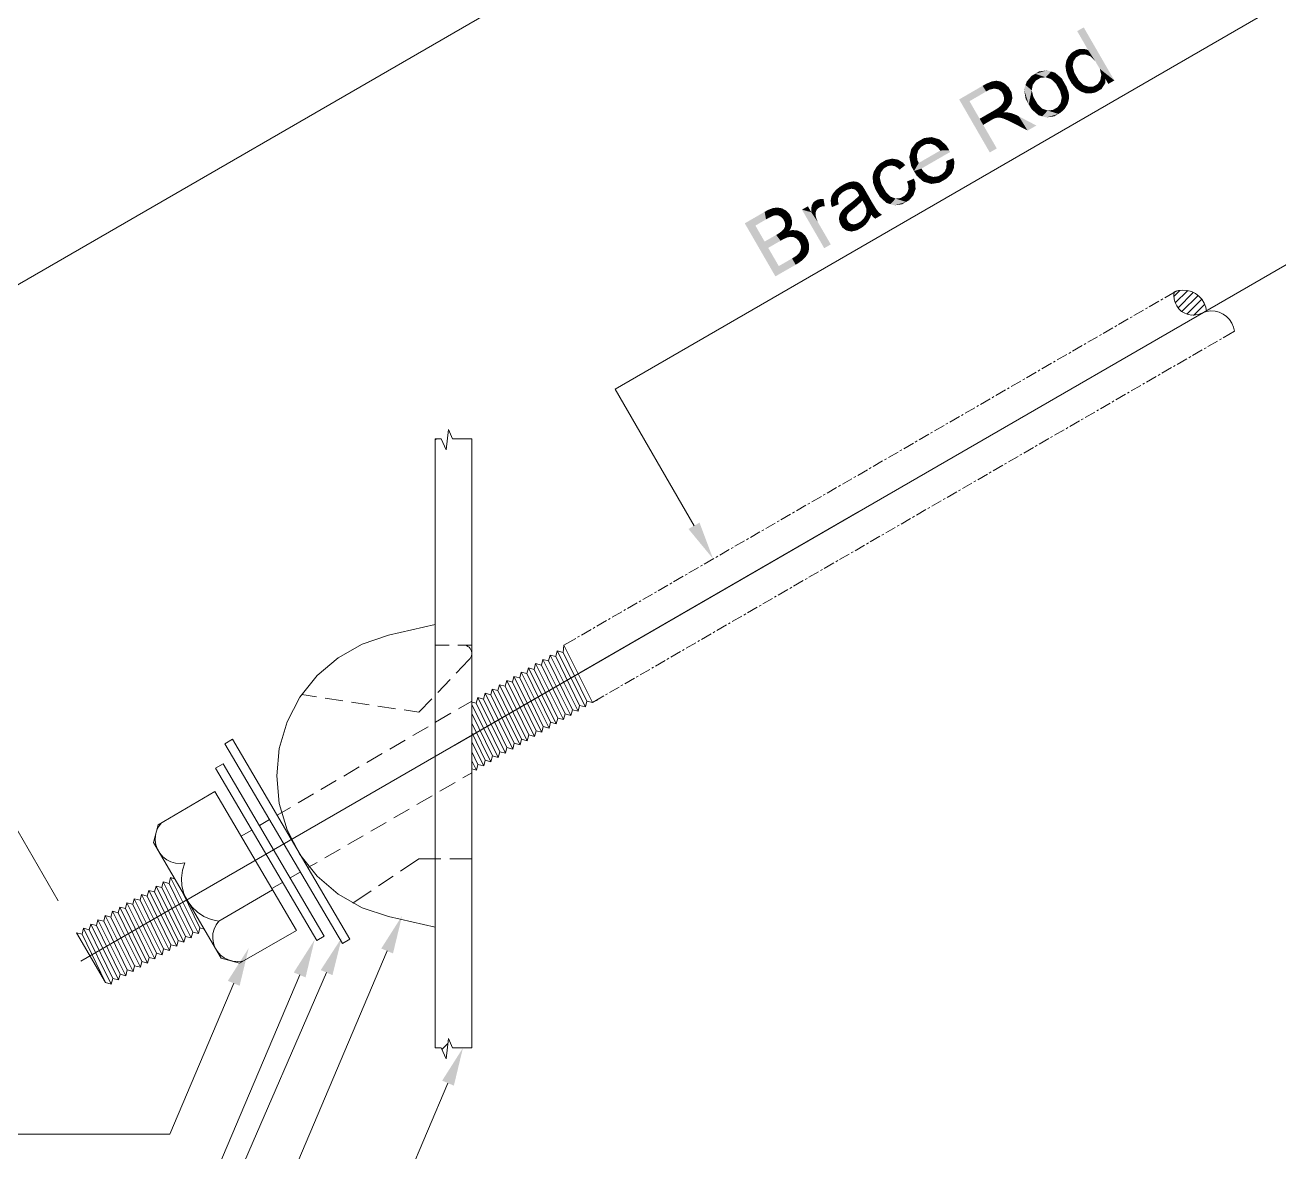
# Model space of a CAD drawing. Header units: millimetres. Extents: x 2 to 579, y 1 to 405.
# Drawn here: x 197.23 to 214.92, y 103.75 to 119.64 of the extents above; entities that cross this region are included whole.
import ezdxf

# ---------------------------------------------------------------- set-up
doc = ezdxf.new("R2010")
doc.units = ezdxf.units.MM
doc.linetypes.add('XKITLINE00', pattern=[0])
doc.layers.add('LinkedObject', color=7, linetype='Continuous', lineweight=0)

# ---------------------------------------------------------------- blocks, each defined once
blk = doc.blocks.new('*A4')
at = {"layer": 'LinkedObject'}
for color, points in [(7, [(212.162, 119.604), (212.225, 119.282), (212.07, 119.551)]), (7, [(212.162, 119.604), (212.326, 119.126), (212.225, 119.282)]), (7, [(212.326, 119.126), (212.162, 119.604), (212.594, 118.856)]), (7, [(211.999, 119.251), (212.055, 119.182), (211.949, 119.199)]), (7, [(212.033, 119.271), (212.055, 119.182), (211.999, 119.251)]), (7, [(212.057, 119.285), (212.117, 119.218), (212.033, 119.271)]), (7, [(212.033, 119.271), (212.117, 119.218), (212.086, 119.2)]), (7, [(212.055, 119.182), (212.033, 119.271), (212.086, 119.2)]), (7, [(212.107, 119.3), (212.117, 119.218), (212.057, 119.285)]), (7, [(212.132, 119.3), (212.117, 119.218), (212.107, 119.3)]), (7, [(212.132, 119.3), (212.185, 119.222), (212.117, 119.218)]), (7, [(212.157, 119.301), (212.185, 119.222), (212.132, 119.3)]), (7, [(212.203, 119.292), (212.185, 119.222), (212.157, 119.301)]), (7, [(212.225, 119.282), (212.185, 119.222), (212.203, 119.292)]), (7, [(212.185, 119.222), (212.225, 119.282), (212.221, 119.209)]), (7, [(212.221, 119.209), (212.225, 119.282), (212.258, 119.195)]), (7, [(212.225, 119.282), (212.326, 119.126), (212.258, 119.195)]), (7, [(211.916, 119.133), (212.012, 119.09), (211.904, 119.058)]), (7, [(211.904, 119.058), (212.012, 119.09), (211.91, 119.018)]), (7, [(211.91, 119.018), (212.012, 119.09), (212.006, 119.054)]), (7, [(212.006, 119.054), (211.968, 118.855), (211.91, 119.018)]), (7, [(212.018, 119.127), (211.916, 119.133), (211.932, 119.166)]), (7, [(212.012, 119.09), (211.916, 119.133), (212.018, 119.127)]), (7, [(211.949, 119.199), (212.055, 119.182), (211.932, 119.166)]), (7, [(211.932, 119.166), (212.055, 119.182), (212.018, 119.127)]), (7, [(212.031, 118.963), (211.968, 118.855), (212.006, 119.054)]), (7, [(212.326, 119.126), (212.594, 118.856), (212.358, 119.07)]), (7, [(212.358, 119.07), (212.594, 118.856), (212.388, 119.02)]), (7, [(210.899, 118.847), (210.736, 118.78), (210.867, 118.842)]), (7, [(210.9, 118.742), (210.736, 118.78), (210.899, 118.847)]), (7, [(210.931, 118.852), (210.929, 118.736), (210.899, 118.847)]), (7, [(210.899, 118.847), (210.929, 118.736), (210.9, 118.742)]), (7, [(210.929, 118.736), (210.931, 118.852), (210.958, 118.73)]), (7, [(211.023, 118.824), (210.931, 118.852), (210.993, 118.84)]), (7, [(210.958, 118.73), (210.931, 118.852), (211.023, 118.824)]), (7, [(211.477, 118.949), (211.341, 118.791), (211.426, 118.92)]), (7, [(211.486, 118.853), (211.341, 118.791), (211.477, 118.949)]), (7, [(211.426, 118.92), (211.341, 118.791), (211.359, 118.841)]), (7, [(211.444, 118.794), (211.341, 118.791), (211.486, 118.853)]), (7, [(211.645, 118.998), (211.477, 118.949), (211.532, 118.982)]), (7, [(211.701, 118.982), (211.477, 118.949), (211.645, 118.998)]), (7, [(211.626, 118.9), (211.477, 118.949), (211.701, 118.982)]), (7, [(211.477, 118.949), (211.555, 118.893), (211.521, 118.873)]), (7, [(211.555, 118.893), (211.477, 118.949), (211.626, 118.9)]), (7, [(211.486, 118.853), (211.477, 118.949), (211.521, 118.873)]), (7, [(211.626, 118.9), (211.701, 118.982), (211.664, 118.887)]), (7, [(211.701, 118.982), (211.702, 118.874), (211.664, 118.887)]), (7, [(211.852, 118.885), (211.701, 118.982), (211.758, 118.965)]), (7, [(211.889, 118.82), (211.701, 118.982), (211.852, 118.885)]), (7, [(211.769, 118.811), (211.701, 118.982), (211.889, 118.82)]), (7, [(211.702, 118.874), (211.701, 118.982), (211.769, 118.811)]), (7, [(211.91, 119.018), (211.968, 118.855), (211.916, 118.977)]), (7, [(211.916, 118.977), (211.968, 118.855), (211.945, 118.895)]), (7, [(211.968, 118.855), (212.031, 118.963), (212.062, 118.909)]), (7, [(212.092, 118.857), (211.968, 118.855), (212.062, 118.909)]), (7, [(211.968, 118.855), (212.092, 118.857), (211.992, 118.813)]), (7, [(211.992, 118.813), (212.092, 118.857), (212.049, 118.748)]), (7, [(212.049, 118.748), (212.092, 118.857), (212.083, 118.725)]), (7, [(212.083, 118.725), (212.092, 118.857), (212.159, 118.792)]), (7, [(212.359, 118.805), (212.469, 118.875), (212.364, 118.707)]), (7, [(212.396, 118.859), (212.469, 118.875), (212.359, 118.805)]), (7, [(212.364, 118.707), (212.469, 118.875), (212.414, 118.736)]), (7, [(212.388, 119.02), (212.594, 118.856), (212.41, 118.933)]), (7, [(212.469, 118.875), (212.396, 118.859), (212.403, 118.896)]), (7, [(212.41, 118.933), (212.469, 118.875), (212.403, 118.896)]), (7, [(212.41, 118.933), (212.594, 118.856), (212.469, 118.875)]), (7, [(212.414, 118.736), (212.469, 118.875), (212.467, 118.82)]), (7, [(212.469, 118.875), (212.594, 118.856), (212.509, 118.806)]), (7, [(210.787, 118.7), (210.405, 118.588), (210.736, 118.78)]), (7, [(210.551, 118.563), (210.405, 118.588), (210.787, 118.7)]), (7, [(210.867, 118.842), (210.736, 118.78), (210.786, 118.808)]), (7, [(210.736, 118.78), (210.829, 118.724), (210.787, 118.7)]), (7, [(210.829, 118.724), (210.736, 118.78), (210.9, 118.742)]), (7, [(211.023, 118.824), (211.002, 118.697), (210.958, 118.73)]), (7, [(211.054, 118.807), (211.002, 118.697), (211.023, 118.824)]), (7, [(211.102, 118.76), (211.002, 118.697), (211.054, 118.807)]), (7, [(211.12, 118.729), (211.002, 118.697), (211.102, 118.76)]), (7, [(211.002, 118.697), (211.12, 118.729), (211.018, 118.671)]), (7, [(211.12, 118.729), (211.028, 118.653), (211.018, 118.671)]), (7, [(211.028, 118.653), (211.12, 118.729), (211.038, 118.613)]), (7, [(211.038, 118.613), (211.12, 118.729), (211.146, 118.565)]), (7, [(211.156, 118.607), (211.12, 118.729), (211.143, 118.689)]), (7, [(211.146, 118.565), (211.12, 118.729), (211.156, 118.607)]), (7, [(211.341, 118.791), (211.386, 118.519), (211.32, 118.73)]), (7, [(211.32, 118.73), (211.386, 118.519), (211.343, 118.595)]), (7, [(211.341, 118.791), (211.444, 118.794), (211.436, 118.756)]), (7, [(211.429, 118.717), (211.386, 118.519), (211.341, 118.791)]), (7, [(211.429, 118.717), (211.341, 118.791), (211.436, 118.756)]), (7, [(211.451, 118.626), (211.386, 118.519), (211.429, 118.717)]), (7, [(211.769, 118.811), (211.889, 118.82), (211.798, 118.761)]), (7, [(211.889, 118.82), (211.828, 118.708), (211.798, 118.761)]), (7, [(211.828, 118.708), (211.889, 118.82), (211.852, 118.615)]), (7, [(211.852, 118.615), (211.889, 118.82), (211.953, 118.638)]), (7, [(211.951, 118.677), (211.889, 118.82), (211.919, 118.768)]), (7, [(211.953, 118.638), (211.889, 118.82), (211.951, 118.677)]), (7, [(212.159, 118.792), (212.187, 118.676), (212.083, 118.725)]), (7, [(212.083, 118.725), (212.187, 118.676), (212.116, 118.702)]), (7, [(212.196, 118.779), (212.187, 118.676), (212.159, 118.792)]), (7, [(212.187, 118.676), (212.196, 118.779), (212.225, 118.674)]), (7, [(212.225, 118.674), (212.196, 118.779), (212.233, 118.766)]), (7, [(212.233, 118.766), (212.364, 118.707), (212.225, 118.674)]), (7, [(212.225, 118.674), (212.364, 118.707), (212.262, 118.672)]), (7, [(212.299, 118.77), (212.364, 118.707), (212.233, 118.766)]), (7, [(212.262, 118.672), (212.364, 118.707), (212.332, 118.688)]), (7, [(212.364, 118.707), (212.299, 118.77), (212.329, 118.787)]), (7, [(212.359, 118.805), (212.364, 118.707), (212.329, 118.787)]), (7, [(210.694, 118.315), (210.837, 117.84), (210.405, 118.588)]), (7, [(210.405, 118.588), (210.551, 118.563), (210.694, 118.315)]), (7, [(210.989, 118.495), (211.027, 118.404), (210.94, 118.458)]), (7, [(211.004, 118.513), (211.146, 118.565), (210.989, 118.495)]), (7, [(211.136, 118.523), (210.989, 118.495), (211.146, 118.565)]), (7, [(211.076, 118.442), (210.989, 118.495), (211.136, 118.523)]), (7, [(211.027, 118.404), (210.989, 118.495), (211.076, 118.442)]), (7, [(211.019, 118.532), (211.146, 118.565), (211.004, 118.513)]), (7, [(211.146, 118.565), (211.019, 118.532), (211.036, 118.571)]), (7, [(211.037, 118.592), (211.146, 118.565), (211.036, 118.571)]), (7, [(211.038, 118.613), (211.146, 118.565), (211.037, 118.592)]), (7, [(211.386, 118.519), (211.451, 118.626), (211.481, 118.574)]), (7, [(211.511, 118.522), (211.386, 118.519), (211.481, 118.574)]), (7, [(211.511, 118.522), (211.578, 118.35), (211.386, 118.519)]), (7, [(211.386, 118.519), (211.578, 118.35), (211.426, 118.451)]), (7, [(211.579, 118.457), (211.578, 118.35), (211.511, 118.522)]), (7, [(211.916, 118.492), (211.794, 118.478), (211.836, 118.537)]), (7, [(211.844, 118.576), (211.936, 118.526), (211.836, 118.537)]), (7, [(211.836, 118.537), (211.936, 118.526), (211.916, 118.492)]), (7, [(211.953, 118.638), (211.844, 118.576), (211.852, 118.615)]), (7, [(211.955, 118.599), (211.844, 118.576), (211.953, 118.638)]), (7, [(211.936, 118.526), (211.844, 118.576), (211.955, 118.599)]), (7, [(210.858, 118.296), (210.694, 118.315), (210.907, 118.438)]), (7, [(210.858, 118.296), (210.907, 118.438), (210.878, 118.307)]), (7, [(210.878, 118.307), (210.907, 118.438), (210.906, 118.321)]), (7, [(210.906, 118.321), (210.907, 118.438), (210.916, 118.324)]), (7, [(210.957, 118.331), (210.907, 118.438), (210.94, 118.458)]), (7, [(210.916, 118.324), (210.907, 118.438), (210.929, 118.328)]), (7, [(210.929, 118.328), (210.907, 118.438), (210.957, 118.331)]), (7, [(210.957, 118.331), (210.94, 118.458), (210.972, 118.33)]), (7, [(210.94, 118.458), (211.027, 118.404), (210.972, 118.33)]), (7, [(210.972, 118.33), (211.027, 118.404), (210.987, 118.329)]), (7, [(211.027, 118.404), (211.027, 118.319), (210.987, 118.329)]), (7, [(211.052, 118.406), (211.027, 118.319), (211.027, 118.404)]), (7, [(211.027, 118.319), (211.052, 118.406), (211.051, 118.309)]), (7, [(211.051, 118.309), (211.052, 118.406), (211.075, 118.299)]), (7, [(211.108, 118.401), (211.052, 118.406), (211.093, 118.404)]), (7, [(211.075, 118.299), (211.052, 118.406), (211.108, 118.401)]), (7, [(211.108, 118.401), (211.141, 118.268), (211.075, 118.299)]), (7, [(211.141, 118.394), (211.141, 118.268), (211.108, 118.401)]), (7, [(211.211, 118.368), (211.141, 118.268), (211.141, 118.394)]), (7, [(211.141, 118.268), (211.211, 118.368), (211.182, 118.247)]), (7, [(211.182, 118.247), (211.211, 118.368), (211.247, 118.349)]), (7, [(211.182, 118.247), (211.247, 118.349), (211.371, 118.149)]), (7, [(211.371, 118.149), (211.247, 118.349), (211.494, 118.22)]), (7, [(211.426, 118.451), (211.578, 118.35), (211.522, 118.366)]), (7, [(211.578, 118.35), (211.579, 118.457), (211.616, 118.444)]), (7, [(211.654, 118.432), (211.578, 118.35), (211.616, 118.444)]), (7, [(211.654, 118.432), (211.804, 118.383), (211.578, 118.35)]), (7, [(211.578, 118.35), (211.804, 118.383), (211.634, 118.334)]), (7, [(211.634, 118.334), (211.804, 118.383), (211.747, 118.35)]), (7, [(211.726, 118.439), (211.804, 118.383), (211.654, 118.432)]), (7, [(211.804, 118.383), (211.726, 118.439), (211.76, 118.459)]), (7, [(211.794, 118.478), (211.804, 118.383), (211.76, 118.459)]), (7, [(211.895, 118.458), (211.794, 118.478), (211.916, 118.492)]), (7, [(211.839, 118.404), (211.794, 118.478), (211.895, 118.458)]), (7, [(211.804, 118.383), (211.794, 118.478), (211.839, 118.404)]), (7, [(210.694, 118.315), (210.744, 118.229), (210.837, 117.84)]), (7, [(210.744, 118.229), (210.694, 118.315), (210.858, 118.296)]), (7, [(210.837, 117.84), (210.744, 118.229), (210.936, 117.897)]), (7, [(209.855, 118.012), (209.716, 117.831), (209.799, 117.979)]), (7, [(209.867, 117.918), (209.716, 117.831), (209.855, 118.012)]), (7, [(209.799, 117.979), (209.716, 117.831), (209.729, 117.889)]), (7, [(210.019, 118.057), (209.855, 118.012), (209.909, 118.043)]), (7, [(210.075, 118.04), (209.855, 118.012), (210.019, 118.057)]), (7, [(210.006, 117.963), (209.855, 118.012), (210.075, 118.04)]), (7, [(209.855, 118.012), (209.934, 117.957), (209.899, 117.937)]), (7, [(209.934, 117.957), (209.855, 118.012), (210.006, 117.963)]), (7, [(209.867, 117.918), (209.855, 118.012), (209.899, 117.937)]), (7, [(210.006, 117.963), (210.075, 118.04), (210.043, 117.949)]), (7, [(210.075, 118.04), (210.067, 117.94), (210.043, 117.949)]), (7, [(210.067, 117.94), (210.075, 118.04), (210.114, 117.899)]), (7, [(210.225, 117.939), (210.075, 118.04), (210.131, 118.023)]), (7, [(210.114, 117.899), (210.075, 118.04), (210.225, 117.939)]), (7, [(209.716, 117.831), (209.729, 117.646), (209.702, 117.773)]), (7, [(209.826, 117.866), (209.716, 117.831), (209.867, 117.918)]), (7, [(209.817, 117.833), (209.716, 117.831), (209.826, 117.866)]), (7, [(209.716, 117.831), (209.817, 117.833), (209.808, 117.799)]), (7, [(209.808, 117.799), (209.729, 117.646), (209.716, 117.831)]), (7, [(209.817, 117.729), (209.729, 117.646), (209.808, 117.799)]), (7, [(210.266, 117.868), (209.768, 117.578), (210.264, 117.872)]), (7, [(209.835, 117.692), (210.264, 117.872), (209.768, 117.578)]), (7, [(210.273, 117.855), (209.768, 117.578), (210.266, 117.868)]), (7, [(210.278, 117.847), (209.768, 117.578), (210.273, 117.855)]), (7, [(209.873, 117.613), (209.768, 117.578), (210.278, 117.847)]), (7, [(210.137, 117.867), (210.264, 117.872), (209.835, 117.692)]), (7, [(210.114, 117.899), (210.225, 117.939), (210.137, 117.867)]), (7, [(210.264, 117.872), (210.137, 117.867), (210.225, 117.939)]), (7, [(209.239, 117.634), (209.342, 117.615), (209.219, 117.601)]), (7, [(209.219, 117.601), (209.342, 117.615), (209.3, 117.557)]), (7, [(209.294, 117.688), (209.342, 117.615), (209.239, 117.634)]), (7, [(209.329, 117.708), (209.342, 117.615), (209.294, 117.688)]), (7, [(209.458, 117.753), (209.329, 117.708), (209.373, 117.734)]), (7, [(209.499, 117.747), (209.329, 117.708), (209.458, 117.753)]), (7, [(209.446, 117.657), (209.329, 117.708), (209.499, 117.747)]), (7, [(209.329, 117.708), (209.399, 117.648), (209.376, 117.635)]), (7, [(209.399, 117.648), (209.329, 117.708), (209.446, 117.657)]), (7, [(209.342, 117.615), (209.329, 117.708), (209.376, 117.635)]), (7, [(209.446, 117.657), (209.499, 117.747), (209.471, 117.652)]), (7, [(209.499, 117.747), (209.495, 117.648), (209.471, 117.652)]), (7, [(209.495, 117.648), (209.499, 117.747), (209.541, 117.62)]), (7, [(209.613, 117.697), (209.499, 117.747), (209.54, 117.74)]), (7, [(209.644, 117.661), (209.499, 117.747), (209.613, 117.697)]), (7, [(209.541, 117.62), (209.499, 117.747), (209.644, 117.661)]), (7, [(209.541, 117.62), (209.644, 117.661), (209.563, 117.596)]), (7, [(209.729, 117.646), (209.817, 117.729), (209.835, 117.692)]), (7, [(209.835, 117.692), (209.768, 117.578), (209.729, 117.646)]), (7, [(209.902, 117.57), (209.768, 117.578), (209.873, 117.613)]), (7, [(210.214, 117.6), (210.332, 117.624), (210.204, 117.577)]), (7, [(210.315, 117.584), (210.204, 117.577), (210.332, 117.624)]), (7, [(210.224, 117.624), (210.332, 117.624), (210.214, 117.6)]), (7, [(210.324, 117.761), (210.228, 117.683), (210.222, 117.718)]), (7, [(210.224, 117.624), (210.324, 117.761), (210.332, 117.624)]), (7, [(210.228, 117.683), (210.324, 117.761), (210.224, 117.624)]), (7, [(210.332, 117.624), (210.324, 117.761), (210.337, 117.713)]), (7, [(209.199, 117.567), (209.293, 117.52), (209.183, 117.492)]), (7, [(209.183, 117.492), (209.293, 117.52), (209.188, 117.451)]), (7, [(209.188, 117.451), (209.293, 117.52), (209.285, 117.483)]), (7, [(209.285, 117.483), (209.247, 117.28), (209.188, 117.451)]), (7, [(209.188, 117.451), (209.247, 117.28), (209.192, 117.41)]), (7, [(209.3, 117.557), (209.199, 117.567), (209.219, 117.601)]), (7, [(209.293, 117.52), (209.199, 117.567), (209.3, 117.557)]), (7, [(209.309, 117.391), (209.247, 117.28), (209.285, 117.483)]), (7, [(209.766, 117.471), (209.684, 117.393), (209.669, 117.43)]), (7, [(209.684, 117.393), (209.766, 117.471), (209.691, 117.329)]), (7, [(209.691, 117.329), (209.766, 117.471), (209.775, 117.281)]), (7, [(209.79, 117.325), (209.766, 117.471), (209.786, 117.42)]), (7, [(209.775, 117.281), (209.766, 117.471), (209.79, 117.325)]), (7, [(209.768, 117.578), (209.956, 117.413), (209.806, 117.512)]), (7, [(209.902, 117.57), (209.956, 117.413), (209.768, 117.578)]), (7, [(209.806, 117.512), (209.956, 117.413), (209.9, 117.429)]), (7, [(209.966, 117.517), (209.956, 117.413), (209.902, 117.57)]), (7, [(209.956, 117.413), (209.966, 117.517), (210.012, 117.396)]), (7, [(210.003, 117.506), (210.012, 117.396), (209.966, 117.517)]), (7, [(210.039, 117.495), (210.012, 117.396), (210.003, 117.506)]), (7, [(210.039, 117.495), (210.187, 117.448), (210.012, 117.396)]), (7, [(210.012, 117.396), (210.187, 117.448), (210.128, 117.414)]), (7, [(210.109, 117.504), (210.187, 117.448), (210.039, 117.495)]), (7, [(210.143, 117.524), (210.187, 117.448), (210.109, 117.504)]), (7, [(210.169, 117.539), (210.187, 117.448), (210.143, 117.524)]), (7, [(210.169, 117.539), (210.315, 117.584), (210.187, 117.448)]), (7, [(210.204, 117.577), (210.315, 117.584), (210.169, 117.539)]), (7, [(210.187, 117.448), (210.315, 117.584), (210.234, 117.476)]), (7, [(210.234, 117.476), (210.315, 117.584), (210.298, 117.543)]), (7, [(208.626, 117.263), (208.716, 117.237), (208.601, 117.213)]), (7, [(208.647, 117.288), (208.716, 117.237), (208.626, 117.263)]), (7, [(208.724, 117.358), (208.647, 117.288), (208.668, 117.313)]), (7, [(208.757, 117.276), (208.647, 117.288), (208.724, 117.358)]), (7, [(208.716, 117.237), (208.647, 117.288), (208.757, 117.276)]), (7, [(208.759, 117.378), (208.824, 117.314), (208.724, 117.358)]), (7, [(208.757, 117.276), (208.724, 117.358), (208.789, 117.294)]), (7, [(208.789, 117.294), (208.724, 117.358), (208.824, 117.314)]), (7, [(208.881, 117.427), (208.759, 117.378), (208.854, 117.423)]), (7, [(208.885, 117.329), (208.759, 117.378), (208.881, 117.427)]), (7, [(208.854, 117.423), (208.759, 117.378), (208.793, 117.398)]), (7, [(208.824, 117.314), (208.759, 117.378), (208.885, 117.329)]), (7, [(208.951, 117.429), (208.881, 117.427), (208.907, 117.432)]), (7, [(208.968, 117.423), (208.881, 117.427), (208.951, 117.429)]), (7, [(208.885, 117.329), (208.881, 117.427), (208.912, 117.324)]), (7, [(208.912, 117.324), (208.881, 117.427), (208.931, 117.32)]), (7, [(208.881, 117.427), (208.967, 117.288), (208.931, 117.32)]), (7, [(208.968, 117.423), (208.967, 117.288), (208.881, 117.427)]), (7, [(208.986, 117.416), (208.967, 117.288), (208.968, 117.423)]), (7, [(209.018, 117.393), (208.967, 117.288), (208.986, 117.416)]), (7, [(209.033, 117.377), (208.967, 117.288), (209.018, 117.393)]), (7, [(208.967, 117.288), (209.033, 117.377), (209.042, 117.367)]), (7, [(208.967, 117.288), (209.042, 117.367), (208.983, 117.26)]), (7, [(208.983, 117.26), (209.042, 117.367), (208.985, 117.257)]), (7, [(208.985, 117.257), (209.042, 117.367), (208.991, 117.245)]), (7, [(208.991, 117.245), (209.042, 117.367), (208.996, 117.235)]), (7, [(208.996, 117.235), (209.042, 117.367), (209.038, 117.164)]), (7, [(209.069, 117.325), (209.038, 117.164), (209.042, 117.367)]), (7, [(209.086, 117.295), (209.038, 117.164), (209.069, 117.325)]), (7, [(209.086, 117.295), (209.057, 117.13), (209.038, 117.164)]), (7, [(209.157, 117.172), (209.057, 117.13), (209.086, 117.295)]), (7, [(209.192, 117.41), (209.247, 117.28), (209.222, 117.324)]), (7, [(209.247, 117.28), (209.309, 117.391), (209.34, 117.338)]), (7, [(209.372, 117.283), (209.247, 117.28), (209.34, 117.338)]), (7, [(209.372, 117.283), (209.435, 117.111), (209.247, 117.28)]), (7, [(209.247, 117.28), (209.435, 117.111), (209.287, 117.213)]), (7, [(209.439, 117.216), (209.435, 117.111), (209.372, 117.283)]), (7, [(209.638, 117.232), (209.775, 117.281), (209.656, 117.142)]), (7, [(209.674, 117.275), (209.775, 117.281), (209.638, 117.232)]), (7, [(209.656, 117.142), (209.775, 117.281), (209.7, 117.167)]), (7, [(209.775, 117.281), (209.674, 117.275), (209.682, 117.302)]), (7, [(209.691, 117.329), (209.775, 117.281), (209.682, 117.302)]), (7, [(209.7, 117.167), (209.775, 117.281), (209.76, 117.237)]), (7, [(208.319, 116.998), (208.188, 117.033), (208.271, 117.081)]), (7, [(208.325, 117.091), (208.319, 116.998), (208.318, 117.036)]), (7, [(208.333, 117.108), (208.319, 116.998), (208.325, 117.091)]), (7, [(208.416, 117.054), (208.319, 116.998), (208.333, 117.108)]), (7, [(208.341, 117.125), (208.431, 117.062), (208.333, 117.108)]), (7, [(208.333, 117.108), (208.431, 117.062), (208.416, 117.054)]), (7, [(208.365, 117.151), (208.431, 117.062), (208.341, 117.125)]), (7, [(208.381, 117.16), (208.431, 117.062), (208.365, 117.151)]), (7, [(208.46, 117.186), (208.381, 117.16), (208.404, 117.174)]), (7, [(208.492, 117.185), (208.381, 117.16), (208.46, 117.186)]), (7, [(208.487, 117.082), (208.381, 117.16), (208.492, 117.185)]), (7, [(208.381, 117.16), (208.448, 117.072), (208.431, 117.062)]), (7, [(208.448, 117.072), (208.381, 117.16), (208.487, 117.082)]), (7, [(208.487, 117.082), (208.492, 117.185), (208.509, 117.082)]), (7, [(208.597, 117.187), (208.611, 117.07), (208.593, 117.161)]), (7, [(208.593, 117.161), (208.611, 117.07), (208.6, 117.103)]), (7, [(208.707, 117.216), (208.597, 117.187), (208.716, 117.237)]), (7, [(208.601, 117.213), (208.716, 117.237), (208.597, 117.187)]), (7, [(208.698, 117.196), (208.597, 117.187), (208.707, 117.216)]), (7, [(208.698, 117.196), (208.611, 117.07), (208.597, 117.187)]), (7, [(208.698, 117.143), (208.611, 117.07), (208.698, 117.196)]), (7, [(208.611, 117.07), (208.698, 117.143), (208.707, 117.11)]), (7, [(208.826, 117.09), (208.883, 117.022), (208.789, 117.06)]), (7, [(208.851, 117.109), (208.909, 117.042), (208.826, 117.09)]), (7, [(208.826, 117.09), (208.909, 117.042), (208.883, 117.022)]), (7, [(208.903, 117.148), (208.954, 117.079), (208.851, 117.109)]), (7, [(208.851, 117.109), (208.954, 117.079), (208.909, 117.042)]), (7, [(208.975, 117.211), (209.038, 117.164), (208.903, 117.148)]), (7, [(208.903, 117.148), (209.038, 117.164), (208.954, 117.079)]), (7, [(208.954, 117.079), (209.038, 117.164), (209.019, 117.139)]), (7, [(208.996, 117.235), (209.038, 117.164), (208.975, 117.211)]), (7, [(209.157, 117.172), (209.075, 117.1), (209.057, 117.13)]), (7, [(209.075, 117.1), (209.157, 117.172), (209.094, 117.049)]), (7, [(209.086, 116.954), (209.194, 117.108), (209.244, 117.029)]), (7, [(209.098, 117.004), (209.194, 117.108), (209.086, 116.954)]), (7, [(209.094, 117.049), (209.157, 117.172), (209.194, 117.108)]), (7, [(209.194, 117.108), (209.096, 117.029), (209.094, 117.049)]), (7, [(209.096, 117.029), (209.194, 117.108), (209.098, 117.004)]), (7, [(209.287, 117.213), (209.435, 117.111), (209.381, 117.128)]), (7, [(209.435, 117.111), (209.439, 117.216), (209.474, 117.203)]), (7, [(209.509, 117.19), (209.435, 117.111), (209.474, 117.203)]), (7, [(209.509, 117.19), (209.656, 117.142), (209.435, 117.111)]), (7, [(209.435, 117.111), (209.656, 117.142), (209.49, 117.094)]), (7, [(209.49, 117.094), (209.656, 117.142), (209.6, 117.11)]), (7, [(209.578, 117.197), (209.656, 117.142), (209.509, 117.19)]), (7, [(209.656, 117.142), (209.578, 117.197), (209.611, 117.216)]), (7, [(209.638, 117.232), (209.656, 117.142), (209.611, 117.216)]), (7, [(207.681, 116.896), (207.381, 116.841), (207.662, 117.003)]), (7, [(207.705, 117.028), (207.781, 116.947), (207.662, 117.003)]), (7, [(207.662, 117.003), (207.781, 116.947), (207.721, 116.919)]), (7, [(207.681, 116.896), (207.662, 117.003), (207.721, 116.919)]), (7, [(207.78, 117.056), (207.781, 116.947), (207.705, 117.028)]), (7, [(207.82, 116.956), (207.78, 117.056), (207.813, 117.06)]), (7, [(207.781, 116.947), (207.78, 117.056), (207.801, 116.952)]), (7, [(207.801, 116.952), (207.78, 117.056), (207.82, 116.956)]), (7, [(207.845, 117.063), (207.857, 116.951), (207.813, 117.06)]), (7, [(207.813, 117.06), (207.857, 116.951), (207.82, 116.956)]), (7, [(207.906, 117.052), (207.857, 116.951), (207.845, 117.063)]), (7, [(207.934, 117.037), (207.857, 116.951), (207.906, 117.052)]), (7, [(207.857, 116.951), (207.934, 117.037), (207.874, 116.942)]), (7, [(207.934, 117.037), (207.891, 116.933), (207.874, 116.942)]), (7, [(207.891, 116.933), (207.934, 117.037), (207.919, 116.906)]), (7, [(207.919, 116.906), (207.934, 117.037), (208.021, 116.955)]), (7, [(208.021, 116.955), (207.93, 116.887), (207.919, 116.906)]), (7, [(207.93, 116.887), (208.021, 116.955), (207.941, 116.868)]), (7, [(208.006, 116.981), (207.934, 117.037), (207.962, 117.022)]), (7, [(208.021, 116.955), (207.934, 117.037), (208.006, 116.981)]), (7, [(207.941, 116.868), (208.021, 116.955), (207.951, 116.829)]), (7, [(207.951, 116.829), (208.021, 116.955), (208.047, 116.85)]), (7, [(208.048, 116.878), (208.021, 116.955), (208.034, 116.931)]), (7, [(208.047, 116.85), (208.021, 116.955), (208.048, 116.878)]), (7, [(208.188, 117.033), (208.319, 116.998), (208.502, 116.49)]), (7, [(208.395, 117.029), (208.319, 116.998), (208.416, 117.054)]), (7, [(208.388, 117.013), (208.319, 116.998), (208.395, 117.029)]), (7, [(208.381, 116.997), (208.319, 116.998), (208.388, 117.013)]), (7, [(208.413, 116.856), (208.594, 116.544), (208.319, 116.998)]), (7, [(208.413, 116.856), (208.319, 116.998), (208.389, 116.914)]), (7, [(208.389, 116.914), (208.319, 116.998), (208.383, 116.943)]), (7, [(208.383, 116.943), (208.319, 116.998), (208.379, 116.962)]), (7, [(208.379, 116.962), (208.319, 116.998), (208.381, 116.997)]), (7, [(208.502, 116.49), (208.319, 116.998), (208.594, 116.544)]), (7, [(208.72, 116.962), (208.82, 116.927), (208.712, 116.922)]), (7, [(208.712, 116.9), (208.82, 116.927), (208.819, 116.913)]), (7, [(208.712, 116.922), (208.82, 116.927), (208.712, 116.9)]), (7, [(208.819, 116.913), (208.736, 116.817), (208.712, 116.9)]), (7, [(208.821, 116.941), (208.72, 116.962), (208.729, 116.98)]), (7, [(208.82, 116.927), (208.72, 116.962), (208.821, 116.941)]), (7, [(208.738, 116.999), (208.83, 116.966), (208.729, 116.98)]), (7, [(208.729, 116.98), (208.83, 116.966), (208.821, 116.941)]), (7, [(208.826, 116.888), (208.736, 116.817), (208.819, 116.913)]), (7, [(208.762, 117.033), (208.83, 116.966), (208.738, 116.999)]), (7, [(208.778, 117.048), (208.83, 116.966), (208.762, 117.033)]), (7, [(208.789, 117.06), (208.848, 116.99), (208.778, 117.048)]), (7, [(208.83, 116.966), (208.778, 117.048), (208.839, 116.978)]), (7, [(208.839, 116.978), (208.778, 117.048), (208.848, 116.99)]), (7, [(208.789, 117.06), (208.883, 117.022), (208.848, 116.99)]), (7, [(209.102, 116.845), (209.018, 116.868), (209.058, 116.907)]), (7, [(209.165, 116.963), (209.058, 116.907), (209.072, 116.931)]), (7, [(209.152, 116.926), (209.058, 116.907), (209.165, 116.963)]), (7, [(209.12, 116.867), (209.058, 116.907), (209.152, 116.926)]), (7, [(209.102, 116.845), (209.058, 116.907), (209.12, 116.867)]), (7, [(209.244, 117.029), (209.165, 116.963), (209.072, 116.931)]), (7, [(209.086, 116.954), (209.244, 117.029), (209.072, 116.931)]), (7, [(209.165, 116.963), (209.244, 117.029), (209.178, 116.945)]), (7, [(209.178, 116.945), (209.244, 117.029), (209.257, 117.014)]), (7, [(209.257, 117.014), (209.207, 116.917), (209.178, 116.945)]), (7, [(209.27, 116.998), (209.207, 116.917), (209.257, 117.014)]), (7, [(209.27, 116.998), (209.222, 116.907), (209.207, 116.917)]), (7, [(209.3, 116.973), (209.222, 116.907), (209.27, 116.998)]), (7, [(209.222, 116.907), (209.3, 116.973), (209.318, 116.962)]), (7, [(207.531, 116.809), (207.381, 116.841), (207.681, 116.896)]), (7, [(207.381, 116.841), (207.712, 116.495), (207.813, 116.093)]), (7, [(207.661, 116.584), (207.712, 116.495), (207.381, 116.841)]), (7, [(207.381, 116.841), (207.531, 116.809), (207.661, 116.584)]), (7, [(207.856, 116.696), (208.008, 116.736), (207.922, 116.616)]), (7, [(207.901, 116.728), (208.008, 116.736), (207.856, 116.696)]), (7, [(207.913, 116.741), (208.027, 116.764), (207.901, 116.728)]), (7, [(208.008, 116.736), (207.901, 116.728), (208.027, 116.764)]), (7, [(207.929, 116.757), (208.027, 116.764), (207.913, 116.741)]), (7, [(207.922, 116.616), (208.008, 116.736), (207.98, 116.642)]), (7, [(207.947, 116.792), (208.027, 116.764), (207.929, 116.757)]), (7, [(208.047, 116.85), (207.947, 116.792), (207.951, 116.829)]), (7, [(208.046, 116.821), (207.947, 116.792), (208.047, 116.85)]), (7, [(208.027, 116.764), (207.947, 116.792), (208.046, 116.821)]), (7, [(208.008, 116.736), (208.025, 116.651), (207.98, 116.642)]), (7, [(208.119, 116.742), (208.008, 116.736), (208.047, 116.746)]), (7, [(208.068, 116.647), (208.008, 116.736), (208.119, 116.742)]), (7, [(208.025, 116.651), (208.008, 116.736), (208.068, 116.647)]), (7, [(208.068, 116.647), (208.119, 116.742), (208.087, 116.637)]), (7, [(208.087, 116.637), (208.119, 116.742), (208.107, 116.628)]), (7, [(208.107, 116.628), (208.119, 116.742), (208.151, 116.728)]), (7, [(208.151, 116.728), (208.139, 116.598), (208.107, 116.628)]), (7, [(208.183, 116.715), (208.139, 116.598), (208.151, 116.728)]), (7, [(208.712, 116.9), (208.736, 116.817), (208.713, 116.878)]), (7, [(208.713, 116.878), (208.736, 116.817), (208.725, 116.837)]), (7, [(208.736, 116.817), (208.826, 116.888), (208.833, 116.876)]), (7, [(208.843, 116.858), (208.736, 116.817), (208.833, 116.876)]), (7, [(208.736, 116.817), (208.843, 116.858), (208.756, 116.783)]), (7, [(208.756, 116.783), (208.843, 116.858), (208.812, 116.741)]), (7, [(208.812, 116.741), (208.843, 116.858), (208.848, 116.733)]), (7, [(208.848, 116.733), (208.843, 116.858), (208.875, 116.835)]), (7, [(208.875, 116.835), (208.885, 116.725), (208.848, 116.733)]), (7, [(208.896, 116.831), (208.885, 116.725), (208.875, 116.835)]), (7, [(208.917, 116.826), (208.885, 116.725), (208.896, 116.831)]), (7, [(208.885, 116.725), (208.917, 116.826), (208.966, 116.743)]), (7, [(209.011, 116.769), (208.917, 116.826), (208.964, 116.838)]), (7, [(208.966, 116.743), (208.917, 116.826), (209.011, 116.769)]), (7, [(208.991, 116.853), (209.038, 116.784), (208.964, 116.838)]), (7, [(208.964, 116.838), (209.038, 116.784), (209.011, 116.769)]), (7, [(209.018, 116.868), (209.038, 116.784), (208.991, 116.853)]), (7, [(209.083, 116.822), (209.018, 116.868), (209.102, 116.845)]), (7, [(209.038, 116.784), (209.018, 116.868), (209.083, 116.822)]), (7, [(207.886, 116.595), (207.661, 116.584), (207.824, 116.677)]), (7, [(207.712, 116.495), (207.661, 116.584), (207.886, 116.595)]), (7, [(207.922, 116.616), (207.824, 116.677), (207.856, 116.696)]), (7, [(207.886, 116.595), (207.824, 116.677), (207.922, 116.616)]), (7, [(208.234, 116.669), (208.139, 116.598), (208.183, 116.715)]), (7, [(208.253, 116.636), (208.139, 116.598), (208.234, 116.669)]), (7, [(208.139, 116.598), (208.253, 116.636), (208.151, 116.577)]), (7, [(208.253, 116.636), (208.161, 116.559), (208.151, 116.577)]), (7, [(208.161, 116.559), (208.253, 116.636), (208.172, 116.523)]), (7, [(208.172, 116.523), (208.253, 116.636), (208.287, 116.525)]), (7, [(208.285, 116.554), (208.253, 116.636), (208.268, 116.61)]), (7, [(208.287, 116.525), (208.253, 116.636), (208.285, 116.554)]), (7, [(207.813, 116.093), (207.712, 116.495), (207.861, 116.238)]), (7, [(208.105, 116.381), (208.191, 116.319), (208.072, 116.36)]), (7, [(208.113, 116.389), (208.191, 116.319), (208.105, 116.381)]), (7, [(208.212, 116.34), (208.113, 116.389), (208.129, 116.401)]), (7, [(208.191, 116.319), (208.113, 116.389), (208.212, 116.34)]), (7, [(208.151, 116.428), (208.263, 116.402), (208.129, 116.401)]), (7, [(208.129, 116.401), (208.263, 116.402), (208.212, 116.34)]), (7, [(208.273, 116.424), (208.151, 116.428), (208.166, 116.456)]), (7, [(208.263, 116.402), (208.151, 116.428), (208.273, 116.424)]), (7, [(208.173, 116.488), (208.282, 116.446), (208.166, 116.456)]), (7, [(208.166, 116.456), (208.282, 116.446), (208.273, 116.424)]), (7, [(208.287, 116.525), (208.173, 116.488), (208.172, 116.523)]), (7, [(208.289, 116.496), (208.173, 116.488), (208.287, 116.525)]), (7, [(208.282, 116.446), (208.173, 116.488), (208.289, 116.496)]), (7, [(208.212, 116.34), (208.263, 116.402), (208.233, 116.36)]), (7, [(207.861, 116.238), (208.099, 116.257), (207.813, 116.093)]), (7, [(208.048, 116.346), (208.099, 116.257), (207.861, 116.238)]), (7, [(208.072, 116.36), (208.134, 116.278), (208.048, 116.346)]), (7, [(208.048, 116.346), (208.134, 116.278), (208.099, 116.257)]), (7, [(208.072, 116.36), (208.191, 116.319), (208.134, 116.278)]), (6, [(206.587, 112.531), (206.743, 112.621), (206.935, 112.109)]), (6, [(202.419, 106.546), (202.254, 106.616), (202.548, 107.078)]), (6, [(201.186, 106.208), (201.02, 106.278), (201.314, 106.74)]), (6, [(201.565, 106.24), (201.4, 106.312), (201.698, 106.771)]), (6, [(200.256, 106.09), (200.09, 106.16), (200.384, 106.622)]), (6, [(203.278, 104.682), (203.113, 104.753), (203.406, 105.214)])]:
    blk.add_hatch(color=color, dxfattribs=at).paths.add_polyline_path(points, flags=17)
at = {"layer": 'LinkedObject', "color": 6, "linetype": 'XKITLINE00', "lineweight": 0}
for p, q in [((193.79, 114.046), (235.183, 137.97)), ((205.551, 114.503), (214.711, 119.797)), ((203.292, 109.483), (218.114, 118.05)), ((197.696, 107.288), (193.339, 114.826)), ((206.665, 112.576), (205.551, 114.503)), ((202.337, 106.581), (198.181, 96.791)), ((201.483, 106.276), (198.569, 99.58)), ((200.173, 106.125), (199.27, 103.998)), ((201.103, 106.243), (199.525, 102.525)), ((203.195, 104.717), (198.905, 94.61)), ((199.27, 103.998), (189.728, 103.998))]:
    blk.add_line(p, q, dxfattribs=at)
at = {"layer": 'LinkedObject', "color": 9, "linetype": 'XKITLINE00', "lineweight": 0}
for p, q in [((213.304, 115.789), (213.473, 115.887)), ((213.087, 115.664), (213.222, 115.742)), ((213.25, 115.758), (213.277, 115.774)), ((212.654, 115.414), (212.79, 115.492)), ((212.817, 115.508), (212.844, 115.524)), ((212.871, 115.539), (213.006, 115.617)), ((213.033, 115.633), (213.06, 115.649)), ((212.438, 115.289), (212.573, 115.367)), ((212.6, 115.383), (212.627, 115.398)), ((214.131, 115.228), (214.289, 115.32)), ((212.167, 115.133), (212.194, 115.148)), ((212.221, 115.164), (212.357, 115.242)), ((212.384, 115.258), (212.411, 115.273)), ((213.914, 115.103), (214.049, 115.181)), ((214.076, 115.196), (214.103, 115.212)), ((211.789, 114.914), (211.924, 114.992)), ((211.951, 115.007), (211.978, 115.023)), ((212.005, 115.039), (212.14, 115.117)), ((213.643, 114.946), (213.671, 114.962)), ((213.698, 114.978), (213.833, 115.056)), ((213.86, 115.071), (213.887, 115.087)), ((211.572, 114.789), (211.707, 114.867)), ((211.734, 114.882), (211.761, 114.898)), ((213.265, 114.727), (213.4, 114.806)), ((213.427, 114.821), (213.454, 114.837)), ((213.481, 114.852), (213.616, 114.931)), ((211.139, 114.538), (211.274, 114.617)), ((211.301, 114.632), (211.329, 114.648)), ((211.356, 114.663), (211.491, 114.742)), ((211.518, 114.757), (211.545, 114.773)), ((213.048, 114.602), (213.184, 114.68)), ((213.211, 114.696), (213.238, 114.712)), ((210.923, 114.413), (211.058, 114.491)), ((211.085, 114.507), (211.112, 114.523)), ((212.615, 114.352), (212.751, 114.43)), ((212.778, 114.446), (212.805, 114.462)), ((212.832, 114.477), (212.967, 114.555)), ((212.994, 114.571), (213.021, 114.587)), ((210.652, 114.257), (210.679, 114.273)), ((210.706, 114.288), (210.842, 114.366)), ((210.869, 114.382), (210.896, 114.398)), ((212.399, 114.227), (212.534, 114.305)), ((212.561, 114.321), (212.588, 114.336)), ((210.273, 114.038), (210.409, 114.116)), ((210.436, 114.132), (210.463, 114.147)), ((210.49, 114.163), (210.625, 114.241)), ((212.128, 114.071), (212.155, 114.086)), ((212.182, 114.102), (212.318, 114.18)), ((212.345, 114.196), (212.372, 114.211)), ((203.167, 113.647), (203.2, 113.934)), ((203.2, 113.934), (203.258, 113.803)), ((210.003, 113.882), (210.03, 113.897)), ((210.057, 113.913), (210.192, 113.991)), ((210.219, 114.007), (210.246, 114.022)), ((211.75, 113.852), (211.885, 113.93)), ((211.912, 113.945), (211.939, 113.961)), ((211.966, 113.977), (212.101, 114.055)), ((203.013, 113.803), (203.097, 113.803)), ((203.013, 113.786), (203.031, 113.803)), ((203.097, 113.803), (203.167, 113.647)), ((203.258, 113.803), (203.531, 113.803)), ((209.624, 113.663), (209.759, 113.741)), ((209.786, 113.756), (209.813, 113.772)), ((209.84, 113.788), (209.976, 113.866)), ((211.533, 113.727), (211.668, 113.805)), ((211.695, 113.82), (211.723, 113.836)), ((209.408, 113.538), (209.543, 113.616)), ((209.57, 113.631), (209.597, 113.647)), ((211.1, 113.476), (211.236, 113.555)), ((211.263, 113.57), (211.29, 113.586)), ((211.317, 113.601), (211.452, 113.68)), ((211.479, 113.695), (211.506, 113.711)), ((208.975, 113.287), (209.11, 113.366)), ((209.137, 113.381), (209.164, 113.397)), ((209.191, 113.412), (209.326, 113.491)), ((209.353, 113.506), (209.381, 113.522)), ((210.884, 113.351), (211.019, 113.429)), ((211.046, 113.445), (211.073, 113.461)), ((208.758, 113.162), (208.893, 113.24)), ((208.921, 113.256), (208.948, 113.272)), ((210.613, 113.195), (210.64, 113.211)), ((210.667, 113.226), (210.803, 113.304)), ((210.83, 113.32), (210.857, 113.336)), ((208.488, 113.006), (208.515, 113.022)), ((208.542, 113.037), (208.677, 113.115)), ((208.704, 113.131), (208.731, 113.147)), ((210.234, 112.976), (210.37, 113.054)), ((210.397, 113.07), (210.424, 113.085)), ((210.451, 113.101), (210.586, 113.179)), ((208.109, 112.787), (208.244, 112.865)), ((208.271, 112.881), (208.298, 112.896)), ((208.325, 112.912), (208.461, 112.99)), ((209.964, 112.82), (209.991, 112.835)), ((210.018, 112.851), (210.153, 112.929)), ((210.18, 112.945), (210.207, 112.96)), ((208.978, 112.77), (198.018, 106.435)), ((207.892, 112.662), (208.028, 112.74)), ((208.055, 112.756), (208.082, 112.771)), ((209.585, 112.601), (209.72, 112.679)), ((209.747, 112.694), (209.774, 112.71)), ((209.802, 112.726), (209.937, 112.804)), ((207.46, 112.412), (207.595, 112.49)), ((207.622, 112.506), (207.649, 112.521)), ((207.676, 112.537), (207.811, 112.615)), ((207.838, 112.631), (207.865, 112.646)), ((209.369, 112.476), (209.504, 112.554)), ((209.531, 112.569), (209.558, 112.585)), ((207.243, 112.287), (207.378, 112.365)), ((207.405, 112.38), (207.432, 112.396)), ((208.936, 112.225), (209.071, 112.304)), ((209.098, 112.319), (209.125, 112.335)), ((209.152, 112.35), (209.287, 112.429)), ((209.315, 112.444), (209.342, 112.46)), ((206.973, 112.13), (207, 112.146)), ((207.027, 112.161), (207.162, 112.24)), ((207.189, 112.255), (207.216, 112.271)), ((208.719, 112.1), (208.855, 112.178)), ((208.882, 112.194), (208.909, 112.21)), ((206.594, 111.911), (206.729, 111.989)), ((206.756, 112.005), (206.783, 112.021)), ((206.81, 112.036), (206.945, 112.115)), ((208.449, 111.944), (208.476, 111.96)), ((208.503, 111.975), (208.638, 112.053)), ((208.665, 112.069), (208.692, 112.085)), ((206.377, 111.786), (206.513, 111.864)), ((206.54, 111.88), (206.567, 111.896)), ((208.07, 111.725), (208.205, 111.803)), ((208.232, 111.819), (208.259, 111.834)), ((208.286, 111.85), (208.422, 111.928)), ((205.944, 111.536), (206.08, 111.614)), ((206.107, 111.63), (206.134, 111.645)), ((206.161, 111.661), (206.296, 111.739)), ((206.323, 111.755), (206.35, 111.771)), ((207.853, 111.6), (207.989, 111.678)), ((208.016, 111.694), (208.043, 111.709)), ((205.728, 111.411), (205.863, 111.489)), ((205.89, 111.505), (205.917, 111.52)), ((207.421, 111.35), (207.556, 111.428)), ((207.583, 111.443), (207.61, 111.459)), ((207.637, 111.475), (207.772, 111.553)), ((207.799, 111.569), (207.826, 111.584)), ((205.457, 111.255), (205.484, 111.27)), ((205.511, 111.286), (205.647, 111.364)), ((205.674, 111.38), (205.701, 111.395)), ((207.204, 111.225), (207.339, 111.303)), ((207.366, 111.318), (207.394, 111.334)), ((205.079, 111.036), (205.214, 111.114)), ((205.241, 111.129), (205.268, 111.145)), ((205.295, 111.161), (205.43, 111.239)), ((206.934, 111.068), (206.961, 111.084)), ((206.988, 111.099), (207.123, 111.178)), ((207.15, 111.193), (207.177, 111.209)), ((204.828, 110.891), (204.997, 110.989)), ((205.024, 111.004), (205.052, 111.02)), ((206.555, 110.849), (206.69, 110.927)), ((206.717, 110.943), (206.744, 110.959)), ((206.771, 110.974), (206.907, 111.053)), ((206.338, 110.724), (206.474, 110.802)), ((206.501, 110.818), (206.528, 110.834)), ((205.905, 110.474), (206.041, 110.552)), ((206.068, 110.568), (206.095, 110.583)), ((206.122, 110.599), (206.257, 110.677)), ((206.284, 110.693), (206.311, 110.709)), ((205.689, 110.349), (205.824, 110.427)), ((205.851, 110.443), (205.878, 110.458)), ((205.418, 110.193), (205.445, 110.208)), ((205.473, 110.224), (205.608, 110.302)), ((205.635, 110.318), (205.662, 110.333)), ((205.232, 110.085), (205.391, 110.177))]:
    blk.add_line(p, q, dxfattribs=at)
at = {"layer": 'LinkedObject', "color": 3, "linetype": 'XKITLINE00', "lineweight": 0}
for p, q in [((213.44, 115.876), (213.433, 115.824)), ((213.499, 115.893), (213.44, 115.876)), ((213.56, 115.9), (213.499, 115.893)), ((213.622, 115.895), (213.56, 115.9)), ((213.681, 115.879), (213.622, 115.895)), ((213.737, 115.852), (213.681, 115.879)), ((213.786, 115.815), (213.737, 115.852)), ((213.433, 115.824), (213.437, 115.773)), ((213.437, 115.773), (213.451, 115.723)), ((213.451, 115.723), (213.473, 115.676)), ((213.473, 115.676), (213.505, 115.635)), ((213.828, 115.77), (213.786, 115.815)), ((213.861, 115.717), (213.828, 115.77)), ((213.883, 115.66), (213.861, 115.717)), ((213.505, 115.635), (213.543, 115.6)), ((213.543, 115.6), (213.587, 115.574)), ((213.587, 115.574), (213.636, 115.556)), ((213.636, 115.556), (213.687, 115.548)), ((213.687, 115.548), (213.739, 115.549)), ((213.739, 115.549), (213.789, 115.561)), ((213.789, 115.561), (213.836, 115.581)), ((213.894, 115.599), (213.836, 115.581)), ((213.894, 115.599), (213.883, 115.66)), ((213.954, 115.606), (213.894, 115.599)), ((214.014, 115.602), (213.954, 115.606)), ((214.072, 115.587), (214.014, 115.602)), ((214.127, 115.562), (214.072, 115.587)), ((214.176, 115.527), (214.127, 115.562)), ((214.218, 115.484), (214.176, 115.527)), ((214.252, 115.434), (214.218, 115.484)), ((214.276, 115.378), (214.252, 115.434)), ((214.289, 115.32), (214.276, 115.378)), ((199.106, 108.36), (199.906, 108.828)), ((201.06, 106.868), (199.906, 108.828)), ((199.04, 108.109), (199.106, 108.36)), ((199.085, 108.273), (199.069, 108.209)), ((199.113, 108.333), (199.085, 108.273)), ((199.152, 108.387), (199.113, 108.333)), ((199.04, 108.109), (199.996, 106.478)), ((199.069, 108.209), (199.066, 108.143)), ((199.066, 108.143), (199.075, 108.077)), ((199.075, 108.077), (199.097, 108.015)), ((199.097, 108.015), (199.131, 107.958)), ((199.131, 107.958), (199.175, 107.908)), ((199.175, 107.908), (199.227, 107.868)), ((199.227, 107.868), (199.286, 107.838)), ((199.286, 107.838), (199.35, 107.821)), ((199.35, 107.821), (199.416, 107.816)), ((199.416, 107.816), (199.482, 107.823)), ((199.449, 107.718), (199.436, 107.609)), ((199.482, 107.823), (199.449, 107.718)), ((199.436, 107.609), (199.443, 107.499)), ((199.443, 107.499), (199.471, 107.393)), ((199.471, 107.393), (199.517, 107.293)), ((199.963, 107.003), (200.719, 107.445)), ((199.517, 107.293), (199.581, 107.204)), ((199.581, 107.204), (199.661, 107.128)), ((199.661, 107.128), (199.753, 107.067)), ((199.753, 107.067), (199.855, 107.026)), ((199.855, 107.026), (199.963, 107.003)), ((199.963, 107.003), (199.924, 106.949)), ((199.88, 106.825), (199.877, 106.759)), ((199.896, 106.889), (199.88, 106.825)), ((199.924, 106.949), (199.896, 106.889)), ((200.252, 106.411), (201.06, 106.868)), ((199.877, 106.759), (199.886, 106.693)), ((199.886, 106.693), (199.908, 106.631)), ((199.908, 106.631), (199.942, 106.574)), ((199.942, 106.574), (199.986, 106.524)), ((199.986, 106.524), (200.038, 106.484)), ((199.996, 106.478), (200.252, 106.411)), ((200.038, 106.484), (200.097, 106.454)), ((200.097, 106.454), (200.161, 106.437)), ((200.161, 106.437), (200.227, 106.432)), ((200.227, 106.432), (200.293, 106.439))]:
    blk.add_line(p, q, dxfattribs=at)
at = {"layer": 'LinkedObject', "color": 1, "linetype": 'XKITLINE00', "lineweight": 0}
for p, q in [((213.437, 115.812), (213.518, 115.892)), ((213.454, 115.72), (213.625, 115.891)), ((213.492, 115.65), (213.708, 115.865)), ((213.547, 115.596), (213.775, 115.824)), ((213.618, 115.559), (213.829, 115.77)), ((213.71, 115.543), (213.87, 115.702)), ((203.013, 110.894), (203.21, 110.894)), ((203.335, 110.894), (203.531, 110.894)), ((203.435, 110.892), (203.413, 110.894)), ((203.456, 110.886), (203.435, 110.892)), ((204.828, 110.891), (204.818, 110.791)), ((204.828, 110.891), (205.232, 110.085)), ((203.476, 110.876), (203.456, 110.886)), ((203.493, 110.863), (203.476, 110.876)), ((203.508, 110.847), (203.493, 110.863)), ((203.506, 110.704), (203.518, 110.722)), ((203.519, 110.828), (203.508, 110.847)), ((203.518, 110.722), (203.526, 110.742)), ((203.527, 110.808), (203.519, 110.828)), ((203.526, 110.742), (203.531, 110.764)), ((203.531, 110.786), (203.527, 110.808)), ((203.531, 110.764), (203.531, 110.786)), ((204.635, 110.752), (204.614, 110.671)), ((204.716, 110.731), (204.635, 110.752)), ((204.635, 110.752), (205.03, 109.961)), ((204.737, 110.812), (204.716, 110.731)), ((205.051, 110.042), (204.716, 110.731)), ((204.818, 110.791), (204.737, 110.812)), ((204.737, 110.812), (205.133, 110.021)), ((205.154, 110.101), (204.818, 110.791)), ((203.491, 110.688), (203.311, 110.498)), ((203.491, 110.688), (203.506, 110.704)), ((204.329, 110.573), (204.308, 110.492)), ((204.41, 110.552), (204.329, 110.573)), ((204.329, 110.573), (204.723, 109.784)), ((204.431, 110.633), (204.41, 110.552)), ((204.744, 109.864), (204.41, 110.552)), ((204.512, 110.612), (204.431, 110.633)), ((204.431, 110.633), (204.825, 109.843)), ((204.533, 110.693), (204.512, 110.612)), ((204.847, 109.924), (204.512, 110.612)), ((204.614, 110.671), (204.533, 110.693)), ((204.533, 110.693), (204.928, 109.902)), ((204.949, 109.983), (204.614, 110.671)), ((203.225, 110.408), (203.052, 110.227)), ((204.023, 110.393), (204.002, 110.313)), ((204.104, 110.372), (204.023, 110.393)), ((204.023, 110.393), (204.416, 109.606)), ((204.125, 110.453), (204.104, 110.372)), ((204.437, 109.686), (204.104, 110.372)), ((204.206, 110.432), (204.125, 110.453)), ((204.125, 110.453), (204.518, 109.665)), ((204.227, 110.513), (204.206, 110.432)), ((204.539, 109.746), (204.206, 110.432)), ((204.308, 110.492), (204.227, 110.513)), ((204.227, 110.513), (204.621, 109.724)), ((204.642, 109.805), (204.308, 110.492)), ((201.132, 110.195), (201.34, 110.164)), ((203.717, 110.214), (203.695, 110.133)), ((203.797, 110.193), (203.717, 110.214)), ((203.717, 110.214), (204.109, 109.428)), ((203.819, 110.274), (203.797, 110.193)), ((204.13, 109.509), (203.797, 110.193)), ((203.9, 110.253), (203.819, 110.274)), ((203.819, 110.274), (204.211, 109.487)), ((203.921, 110.334), (203.9, 110.253)), ((204.232, 109.568), (203.9, 110.253)), ((204.002, 110.313), (203.921, 110.334)), ((203.921, 110.334), (204.313, 109.546)), ((204.335, 109.627), (204.002, 110.313)), ((201.464, 110.145), (201.711, 110.108)), ((201.835, 110.09), (202.082, 110.053)), ((202.206, 110.034), (202.453, 109.997)), ((202.966, 110.137), (202.785, 109.947)), ((203.526, 110.087), (203.531, 110.092)), ((203.593, 110.073), (203.531, 110.089)), ((203.531, 110.055), (203.904, 109.309)), ((203.614, 110.154), (203.593, 110.073)), ((203.925, 109.39), (203.593, 110.073)), ((203.695, 110.133), (203.614, 110.154)), ((203.614, 110.154), (204.006, 109.369)), ((204.027, 109.449), (203.695, 110.133)), ((205.051, 110.042), (205.03, 109.961)), ((205.133, 110.021), (205.051, 110.042)), ((205.154, 110.101), (205.133, 110.021)), ((205.232, 110.085), (205.154, 110.101)), ((205.293, 110.11), (205.293, 110.112)), ((202.577, 109.979), (202.785, 109.947)), ((203.823, 109.331), (203.531, 109.93)), ((204.744, 109.864), (204.723, 109.784)), ((204.825, 109.843), (204.744, 109.864)), ((204.847, 109.924), (204.825, 109.843)), ((204.928, 109.902), (204.847, 109.924)), ((204.949, 109.983), (204.928, 109.902)), ((205.03, 109.961), (204.949, 109.983)), ((203.531, 109.791), (203.801, 109.25)), ((203.72, 109.272), (203.531, 109.66)), ((204.437, 109.686), (204.416, 109.606)), ((204.518, 109.665), (204.437, 109.686)), ((204.539, 109.746), (204.518, 109.665)), ((204.621, 109.724), (204.539, 109.746)), ((204.642, 109.805), (204.621, 109.724)), ((204.723, 109.784), (204.642, 109.805)), ((200.157, 109.568), (200.047, 109.502)), ((201.705, 106.686), (200.047, 109.502)), ((200.157, 109.568), (201.811, 106.747)), ((203.531, 109.527), (203.699, 109.191)), ((204.13, 109.509), (204.109, 109.428)), ((204.211, 109.487), (204.13, 109.509)), ((204.232, 109.568), (204.211, 109.487)), ((204.313, 109.546), (204.232, 109.568)), ((204.335, 109.627), (204.313, 109.546)), ((204.416, 109.606), (204.335, 109.627)), ((203.618, 109.212), (203.531, 109.39)), ((203.823, 109.331), (203.801, 109.25)), ((203.904, 109.309), (203.823, 109.331)), ((203.925, 109.39), (203.904, 109.309)), ((204.006, 109.369), (203.925, 109.39)), ((204.027, 109.449), (204.006, 109.369)), ((204.109, 109.428), (204.027, 109.449)), ((203.531, 109.262), (203.597, 109.132)), ((203.597, 109.132), (203.531, 109.149)), ((203.618, 109.212), (203.597, 109.132)), ((203.699, 109.191), (203.618, 109.212)), ((203.72, 109.272), (203.699, 109.191)), ((203.801, 109.25), (203.72, 109.272)), ((202.527, 107.706), (202.785, 107.879)), ((202.785, 107.879), (203.096, 107.879)), ((203.221, 107.879), (203.531, 107.879)), ((199.179, 107.555), (199.158, 107.474)), ((199.179, 107.555), (199.573, 106.766)), ((199.26, 107.534), (199.179, 107.555)), ((199.281, 107.615), (199.26, 107.534)), ((199.594, 106.846), (199.26, 107.534)), ((199.281, 107.615), (199.675, 106.825)), ((199.339, 107.6), (199.281, 107.615)), ((202.214, 107.498), (202.423, 107.637)), ((198.873, 107.375), (198.851, 107.295)), ((198.873, 107.375), (199.266, 106.588)), ((198.953, 107.354), (198.873, 107.375)), ((198.975, 107.435), (198.953, 107.354)), ((199.287, 106.668), (198.953, 107.354)), ((198.975, 107.435), (199.368, 106.647)), ((199.056, 107.414), (198.975, 107.435)), ((199.077, 107.495), (199.056, 107.414)), ((199.389, 106.728), (199.056, 107.414)), ((199.077, 107.495), (199.47, 106.706)), ((199.158, 107.474), (199.077, 107.495)), ((199.492, 106.787), (199.158, 107.474)), ((199.696, 106.906), (199.456, 107.399)), ((201.852, 107.257), (202.11, 107.429)), ((198.564, 107.2), (198.543, 107.119)), ((198.564, 107.2), (198.958, 106.41)), ((198.645, 107.179), (198.564, 107.2)), ((198.666, 107.26), (198.645, 107.179)), ((198.98, 106.491), (198.645, 107.179)), ((198.747, 107.239), (198.666, 107.26)), ((198.666, 107.26), (199.061, 106.469)), ((198.77, 107.316), (198.749, 107.235)), ((199.082, 106.55), (198.749, 107.235)), ((198.77, 107.316), (199.163, 106.528)), ((198.851, 107.295), (198.77, 107.316)), ((199.184, 106.609), (198.851, 107.295)), ((198.258, 107.02), (198.237, 106.939)), ((198.258, 107.02), (198.651, 106.232)), ((198.339, 106.999), (198.258, 107.02)), ((198.36, 107.08), (198.339, 106.999)), ((198.672, 106.313), (198.339, 106.999)), ((198.36, 107.08), (198.754, 106.291)), ((198.441, 107.059), (198.36, 107.08)), ((198.462, 107.14), (198.441, 107.059)), ((198.775, 106.372), (198.441, 107.059)), ((198.462, 107.14), (198.856, 106.351)), ((198.543, 107.119), (198.462, 107.14)), ((198.877, 106.431), (198.543, 107.119)), ((198.365, 106.135), (197.954, 106.837)), ((197.954, 106.837), (198.033, 106.82)), ((198.054, 106.901), (198.033, 106.82)), ((198.135, 106.88), (198.054, 106.901)), ((198.054, 106.901), (198.446, 106.114)), ((198.156, 106.961), (198.135, 106.88)), ((198.468, 106.194), (198.135, 106.88)), ((198.237, 106.939), (198.156, 106.961)), ((198.156, 106.961), (198.549, 106.173)), ((198.57, 106.254), (198.237, 106.939)), ((199.594, 106.846), (199.573, 106.766)), ((199.675, 106.825), (199.594, 106.846)), ((199.696, 106.906), (199.675, 106.825)), ((199.755, 106.89), (199.696, 106.906)), ((198.365, 106.135), (198.033, 106.82)), ((199.287, 106.668), (199.266, 106.588)), ((199.368, 106.647), (199.287, 106.668)), ((199.389, 106.728), (199.368, 106.647)), ((199.47, 106.706), (199.389, 106.728)), ((199.492, 106.787), (199.47, 106.706)), ((199.573, 106.766), (199.492, 106.787)), ((201.811, 106.747), (201.705, 106.686)), ((198.98, 106.491), (198.958, 106.41)), ((199.061, 106.469), (198.98, 106.491)), ((199.082, 106.55), (199.061, 106.469)), ((199.163, 106.528), (199.082, 106.55)), ((199.184, 106.609), (199.163, 106.528)), ((199.266, 106.588), (199.184, 106.609)), ((198.672, 106.313), (198.651, 106.232)), ((198.754, 106.291), (198.672, 106.313)), ((198.775, 106.372), (198.754, 106.291)), ((198.856, 106.351), (198.775, 106.372)), ((198.877, 106.431), (198.856, 106.351)), ((198.958, 106.41), (198.877, 106.431)), ((198.446, 106.114), (198.365, 106.135)), ((198.468, 106.194), (198.446, 106.114)), ((198.549, 106.173), (198.468, 106.194)), ((198.57, 106.254), (198.549, 106.173)), ((198.651, 106.232), (198.57, 106.254))]:
    blk.add_line(p, q, dxfattribs=at)
at = {"layer": 'LinkedObject', "color": 7, "linetype": 'XKITLINE00', "lineweight": 0}
for p, q in [((203.013, 105.214), (203.013, 113.803)), ((203.531, 113.803), (203.531, 105.214)), ((203.013, 111.183), (202.356, 111.032)), ((201.986, 110.908), (201.646, 110.716)), ((202.356, 111.032), (201.986, 110.908)), ((201.646, 110.716), (201.35, 110.463)), ((201.35, 110.463), (201.107, 110.158)), ((201.107, 110.158), (200.927, 109.812)), ((200.927, 109.812), (200.816, 109.438)), ((200.816, 109.438), (200.779, 109.049)), ((200.779, 109.049), (200.816, 108.661)), ((200.816, 108.661), (200.927, 108.287)), ((200.927, 108.287), (201.107, 107.941)), ((201.107, 107.941), (201.35, 107.636)), ((201.35, 107.636), (201.646, 107.383)), ((201.646, 107.383), (201.986, 107.191)), ((201.986, 107.191), (202.356, 107.067)), ((203.013, 106.916), (202.356, 107.067)), ((198.146, 106.509), (198.146, 106.509)), ((203.107, 105.191), (203.192, 105.276)), ((203.167, 105.059), (203.2, 105.345)), ((203.2, 105.345), (203.258, 105.214)), ((203.097, 105.214), (203.013, 105.214)), ((203.097, 105.214), (203.167, 105.059)), ((203.531, 105.214), (203.258, 105.214))]:
    blk.add_line(p, q, dxfattribs=at)
at = {"layer": 'LinkedObject', "color": 4, "linetype": 'XKITLINE00', "lineweight": 0}
for p, q in [((203.531, 110.105), (203.345, 109.996)), ((203.237, 109.933), (203.021, 109.806)), ((202.913, 109.743), (202.698, 109.617)), ((202.59, 109.554), (202.374, 109.427)), ((202.266, 109.364), (202.05, 109.238)), ((201.943, 109.175), (201.727, 109.048)), ((201.619, 108.985), (201.403, 108.859)), ((203.079, 108.832), (203.295, 108.957)), ((203.403, 109.02), (203.531, 109.094)), ((201.296, 108.795), (201.08, 108.669)), ((202.754, 108.644), (202.97, 108.769)), ((200.972, 108.606), (200.785, 108.496)), ((200.677, 108.433), (200.536, 108.35)), ((202.429, 108.456), (202.646, 108.581)), ((200.427, 108.286), (200.276, 108.198)), ((202.105, 108.268), (202.321, 108.393)), ((201.78, 108.08), (201.997, 108.205)), ((201.456, 107.892), (201.672, 108.018)), ((201.219, 107.756), (201.348, 107.83)), ((200.711, 107.461), (200.862, 107.548)), ((200.969, 107.611), (201.112, 107.693))]:
    blk.add_line(p, q, dxfattribs=at)
at = {"layer": 'LinkedObject', "color": 2, "linetype": 'XKITLINE00', "lineweight": 0}
for p, q in [((200.025, 109.221), (199.915, 109.157)), ((201.345, 106.727), (199.915, 109.157)), ((200.025, 109.221), (201.45, 106.789)), ((201.45, 106.789), (201.345, 106.727))]:
    blk.add_line(p, q, dxfattribs=at)

msp = doc.modelspace()

# ---------------------------------------------------------------- block references
at = {"lineweight": 0}
msp.add_blockref('*A4', (0, 0), dxfattribs=at)

doc.saveas('drawing.dxf')
